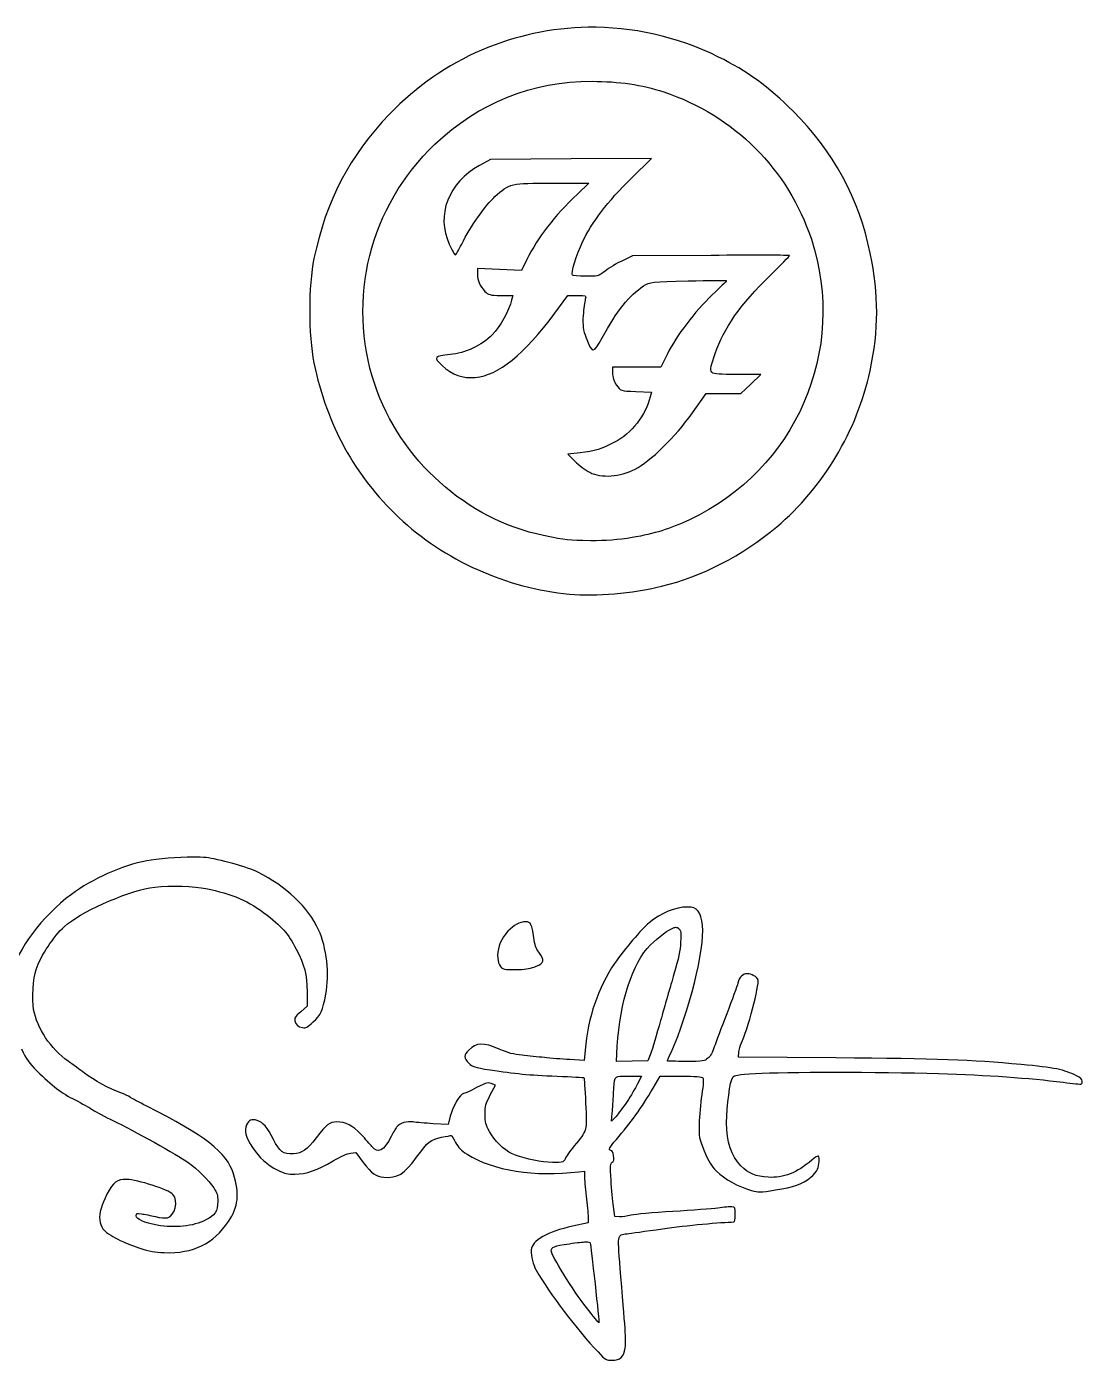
# Model space of a CAD drawing. Extents: x 1 to 209, y 3 to 284.
# Drawn here: x 93.8 to 194.2, y 13.6 to 140.4 of the extents above; entities that cross this region are included whole.
import ezdxf

# ---------------------------------------------------------------- set-up
doc = ezdxf.new("R2010")
doc.units = 0
doc.layers.add('Layer_1', color=7, linetype='CONTINUOUS')

msp = doc.modelspace()

# ---------------------------------------------------------------- linework, layer by layer
at = {"layer": 'Layer_1', "color": 7}
for points in [[(147.205347, 140.342966), (147.205347, 140.342966)], [(147.585687, 135.210049), (147.585687, 135.210049)], [(153.23454, 127.886049), (145.584774, 127.837544), (137.935561, 127.789589), (136.884393, 127.219632)], [(151.323477, 126.00365), (153.23454, 127.886049), (153.23454, 127.886049)], [(143.796631, 125.533465), (147.273145, 125.527953), (146.188907, 124.491116)], [(141.381206, 118.260731), (140.866371, 117.236021), (138.775612, 117.32642), (136.684853, 117.416818), (136.684853, 116.881036)], [(158.903789, 118.665322), (151.441988, 118.61902), (150.468542, 118.163164)], [(138.899635, 114.866895), (140.056085, 114.866895), (139.941983, 114.408284)], [(144.04027, 113.185139), (145.272235, 114.847052), (146.16741, 114.856975)], [(154.75865, 109.321119), (154.119792, 108.030725), (151.822325, 108.030725), (149.524311, 108.030725), (149.524311, 107.471793)], [(157.12998, 103.700378), (158.439115, 105.529311), (160.08284, 105.529311), (161.726011, 105.529311), (162.670242, 106.443225), (163.613925, 107.35659), (161.238187, 107.360448)], [(151.756181, 105.731055), (153.22517, 105.682549), (153.114925, 105.231103)], [(146.439709, 99.904159), (145.272235, 99.776826), (145.946371, 99.10269)], [(109.670895, 61.466263), (109.670895, 61.466263)], [(156.6868, 56.733529), (156.685147, 56.733529), (156.685147, 56.733529)], [(141.270965, 55.326276), (141.270965, 55.326276)], [(155.523737, 54.807582), (155.523737, 54.807582)], [(120.493454, 48.687991), (120.517158, 47.325386), (119.891528, 46.775273)], [(146.924779, 43.131188), (146.840442, 42.147822), (145.47784, 42.227197)], [(153.163984, 42.835188), (152.896093, 42.118606), (151.395687, 42.086085), (149.895278, 42.053012), (149.978511, 43.494992)], [(170.765941, 42.39697), (161.491193, 42.470833), (161.528125, 42.930548)], [(150.577683, 40.654578), (150.577683, 40.654578)], [(151.045113, 40.65127), (152.277078, 40.65127), (151.910519, 39.917603)], [(153.380612, 39.506397), (154.05034, 40.65127), (156.024792, 40.65127)], [(137.914064, 38.87195), (138.404645, 39.816731), (138.009424, 39.946818)], [(134.107922, 36.845682), (133.902317, 36.061855), (132.49286, 36.139576)], [(149.865512, 36.835759), (149.443832, 36.366124), (149.506119, 37.129558)], [(124.623711, 33.343259), (125.123662, 33.399483), (125.833629, 32.466826)], [(146.316237, 31.573308), (146.874066, 31.641659), (146.877374, 31.009964)], [(150.179704, 27.290916), (149.751409, 27.326193), (149.613056, 28.265466)], [(147.22409, 27.138781), (147.227397, 26.716548), (145.730296, 26.397397)], [(146.981553, 24.909115), (146.981553, 24.909115)]]:
    msp.add_lwpolyline(points, dxfattribs=at)
for points in [[(147.205347, 140.342966), (140.235788, 140.239531), (133.442467, 137.404558), (128.344964, 132.101744)], [(159.612101, 137.522397), (155.631969, 139.483895), (151.387085, 140.405023), (147.205347, 140.342966)], [(166.702935, 132.375147), (164.396355, 134.67681), (162.303133, 136.196193), (159.612101, 137.522397)], [(132.65106, 129.231566), (136.801338, 133.178009), (141.877071, 135.210049), (147.585687, 135.210049)], [(147.585687, 135.210049), (150.144302, 135.210049), (152.318175, 134.887322), (154.394848, 134.200221)], [(154.394848, 134.200221), (161.082397, 131.987497), (166.226292, 126.854612), (168.429342, 120.194943)], [(128.344964, 132.101744), (124.531535, 128.134701), (122.306303, 123.886492), (121.152158, 118.368768)], [(174.03079, 118.868719), (172.95169, 124.08766), (170.524243, 128.561994), (166.702935, 132.375147)], [(126.925036, 106.439918), (124.234448, 114.492776), (126.458136, 123.342799), (132.65106, 129.231566)], [(136.884393, 127.219632), (133.949855, 125.628486), (132.729074, 122.452433), (134.010355, 119.744048)], [(138.346767, 124.251338), (139.749959, 125.512939), (139.8626, 125.539504), (143.796631, 125.533465)], [(146.683346, 119.95296), (147.538827, 121.78916), (149.063253, 123.777046), (151.323477, 126.00365)], [(135.20043, 119.744048), (136.037278, 121.418244), (137.455106, 123.449657), (138.346767, 124.251338)], [(146.188907, 124.491116), (143.968589, 122.368165), (142.469255, 120.425271), (141.381206, 118.260731)], [(134.010355, 119.744048), (134.281517, 119.170869), (134.542908, 118.702253), (134.591338, 118.702253)], [(134.591338, 118.702253), (134.639767, 118.702253), (134.913923, 119.170869), (135.20043, 119.744048)], [(145.713207, 116.787881), (145.564039, 116.937049), (146.113799, 118.730487), (146.683346, 119.95296)], [(168.429342, 120.194943), (171.905574, 109.686509), (166.93745, 98.242296), (156.860985, 93.546993)], [(121.152158, 118.368768), (120.614759, 115.799603), (120.613517, 111.039815), (121.149401, 108.465633)], [(150.468542, 118.163164), (149.933338, 117.912432), (149.19498, 117.469131), (148.827575, 117.178143)], [(166.365592, 118.648233), (166.365589, 118.683313), (163.007768, 118.691018), (158.903789, 118.665322)], [(164.512405, 116.767487), (165.531526, 117.766867), (166.365592, 118.613167), (166.365592, 118.648233)], [(174.010947, 107.69724), (174.843446, 111.575106), (174.849141, 114.910883), (174.03079, 118.868719)], [(136.684853, 116.881036), (136.684853, 116.280713), (136.896859, 115.796857), (137.401983, 115.242274)], [(146.967222, 116.687562), (146.311544, 116.708813), (145.74724, 116.75385), (145.713207, 116.787881)], [(148.827575, 117.178143), (148.202754, 116.683278), (148.082294, 116.651395), (146.967222, 116.687562)], [(159.291294, 109.3349), (160.09817, 111.74162), (161.67111, 113.981234), (164.512405, 116.767487)], [(148.530468, 110.81822), (149.919052, 113.356846), (151.162628, 114.913691), (152.477171, 115.760417)], [(152.477171, 115.760417), (153.086895, 116.153151), (153.238256, 116.170576), (156.735859, 116.243832)], [(156.735859, 116.243832), (158.730532, 116.285629), (160.362855, 116.293757), (160.362855, 116.262022)], [(160.362855, 116.262022), (160.362855, 116.230328), (159.754559, 115.62333), (159.011276, 114.9132)], [(137.401983, 115.242274), (137.693578, 114.922129), (137.913008, 114.866895), (138.899635, 114.866895)], [(139.941983, 114.408284), (139.699433, 113.433003), (138.81455, 111.856995), (138.092657, 111.114223)], [(146.16741, 114.856975), (147.021951, 114.86643), (147.056754, 114.850343), (146.940764, 114.49207)], [(146.940764, 114.49207), (146.873962, 114.285727), (146.783304, 113.59118), (146.73957, 112.949218)], [(159.011276, 114.9132), (157.347375, 113.323518), (155.606146, 111.033875), (154.75865, 109.321119)], [(136.489722, 107.07216), (138.704955, 107.273029), (141.088432, 109.202645), (144.04027, 113.185139)], [(146.73957, 112.949218), (146.676689, 112.026154), (146.734236, 111.584834), (147.014627, 110.838616)], [(138.092657, 111.114223), (137.146233, 110.140424), (135.479849, 109.35785), (134.10296, 109.24009)], [(147.014627, 110.838616), (147.583333, 109.325146), (147.712944, 109.323639), (148.530468, 110.81822)], [(134.10296, 109.24009), (132.555626, 109.107753), (132.477352, 109.00315), (133.331258, 108.21483)], [(161.238187, 107.360448), (158.464315, 107.36437), (158.588352, 107.238203), (159.291294, 109.3349)], [(121.149401, 108.465633), (122.38894, 102.513481), (124.989223, 97.77396), (129.219192, 93.755903)], [(133.331258, 108.21483), (134.321601, 107.300549), (135.261296, 106.96077), (136.489722, 107.07216)], [(149.524311, 107.471793), (149.524311, 107.164374), (149.696068, 106.65783), (149.905751, 106.346211)], [(165.144097, 92.876162), (169.517249, 96.544591), (172.791741, 102.018015), (174.010947, 107.69724)], [(142.978076, 92.036661), (135.660821, 93.548743), (129.33632, 99.22299), (126.925036, 106.439918)], [(153.114925, 105.231103), (152.691462, 103.495366), (151.31485, 101.73476), (149.730466, 100.90296)], [(149.905751, 106.346211), (150.285712, 105.781541), (150.291794, 105.779309), (151.756181, 105.731055)], [(151.671294, 98.345322), (153.116655, 99.079895), (155.48656, 101.404842), (157.12998, 103.700378)], [(149.730466, 100.90296), (148.486323, 100.249774), (147.85914, 100.05915), (146.439709, 99.904159)], [(145.946371, 99.10269), (146.317166, 98.731901), (146.954816, 98.257979), (147.363547, 98.049869)], [(147.363547, 98.049869), (148.46931, 97.486875), (150.218442, 97.606963), (151.671294, 98.345322)], [(129.219192, 93.755903), (133.460281, 89.727274), (139.495186, 87.016744), (145.439254, 86.471042)], [(156.860985, 93.546993), (154.908611, 92.637256), (153.596391, 92.230542), (151.38356, 91.849249)], [(154.193105, 87.216286), (158.082838, 88.168907), (161.85918, 90.120604), (165.144097, 92.876162)], [(147.464969, 91.54553), (145.211487, 91.570789), (145.252742, 91.566612), (142.978076, 92.036661)], [(151.38356, 91.849249), (150.122523, 91.631966), (148.815033, 91.530346), (147.464969, 91.54553)], [(145.439254, 86.471042), (147.969396, 86.238767), (151.391456, 86.53015), (154.193105, 87.216286)], [(105.255108, 61.127266), (102.921466, 60.678682), (100.064158, 59.405154), (98.093719, 57.935177)], [(109.670895, 61.466263), (108.220058, 61.45949), (106.26059, 61.320546), (105.255108, 61.127266)], [(110.897899, 61.426024), (110.581519, 61.455973), (110.154486, 61.468521), (109.670895, 61.466263)], [(115.811433, 60.059563), (114.973024, 60.483246), (111.936685, 61.327737), (110.897899, 61.426024)], [(121.596988, 54.563395), (120.642848, 56.654535), (118.47484, 58.713654), (115.811433, 60.059563)], [(97.426749, 54.881996), (98.895148, 56.208624), (103.131775, 58.129411), (105.548354, 58.564115)], [(105.548354, 58.564115), (106.717109, 58.774354), (109.108395, 58.771515), (110.424406, 58.55805)], [(110.424406, 58.55805), (112.945932, 58.149071), (114.710868, 57.446544), (116.375877, 56.189481)], [(98.093719, 57.935177), (95.309142, 55.857802), (92.863501, 52.592223), (92.520934, 50.49377)], [(116.375877, 56.189481), (118.120676, 54.872203), (118.69584, 54.228934), (119.456618, 52.741628)], [(156.685147, 56.733529), (155.471997, 56.730707), (154.185225, 56.203843), (153.016811, 55.231466)], [(158.08358, 54.974048), (157.948444, 56.270772), (157.579187, 56.735617), (156.6868, 56.733529)], [(94.744534, 50.798043), (95.199575, 52.12059), (96.410622, 53.964017), (97.426749, 54.881996)], [(122.27884, 48.441597), (122.644168, 50.350904), (122.361599, 52.887579), (121.596988, 54.563395)], [(141.270965, 55.326276), (140.694032, 55.326276), (140.150458, 55.03564), (139.588655, 54.426142)], [(142.04928, 53.806577), (141.877587, 55.106625), (141.764856, 55.326276), (141.270965, 55.326276)], [(153.016811, 55.231466), (152.258875, 54.600719), (150.669275, 52.73593), (149.726605, 51.371307)], [(153.13036, 53.132438), (153.861084, 53.860981), (154.931339, 54.640538), (155.401919, 54.786636)], [(155.091034, 42.917317), (156.811255, 46.711231), (158.31384, 52.764717), (158.08358, 54.974048)], [(155.401919, 54.786636), (155.443132, 54.799449), (155.483825, 54.806425), (155.523737, 54.807582)], [(155.523737, 54.807582), (155.643507, 54.810997), (155.75606, 54.762108), (155.855018, 54.663164)], [(155.855018, 54.663164), (156.024588, 54.493607), (156.048549, 54.29262), (156.004395, 53.397022)], [(139.588655, 54.426142), (138.950144, 53.733453), (138.619958, 52.966147), (138.608593, 52.149072)], [(142.51671, 52.432948), (142.249996, 52.811298), (142.136667, 53.144695), (142.04928, 53.806577)], [(156.004395, 53.397022), (155.963422, 52.566046), (155.822021, 51.894645), (155.360576, 50.336674)], [(119.456618, 52.741628), (120.274865, 51.141933), (120.463846, 50.401608), (120.493454, 48.687991)], [(138.608593, 52.149072), (138.59832, 51.408862), (138.843484, 50.917177), (139.268951, 50.823951)], [(142.265355, 51.097353), (143.059435, 51.440364), (143.092548, 51.615968), (142.51671, 52.432948)], [(149.978511, 43.494992), (150.223934, 47.729381), (151.440089, 51.447185), (153.13036, 53.132438)], [(94.508616, 46.990797), (94.33713, 47.955904), (94.462315, 49.977716), (94.744534, 50.798043)], [(139.268951, 50.823951), (139.415828, 50.791775), (140.011274, 50.779896), (140.592418, 50.798043)], [(140.592418, 50.798043), (141.376231, 50.822511), (141.808121, 50.899852), (142.265355, 51.097353)], [(149.726605, 51.371307), (148.168114, 49.1152), (147.189817, 46.237428), (146.924779, 43.131188)], [(155.360576, 50.336674), (155.035467, 49.238982), (154.468946, 47.263257), (154.101049, 45.946245)], [(161.442135, 49.503238), (161.366282, 49.201991), (160.890196, 47.892861), (160.384355, 46.593925)], [(162.345026, 50.395656), (161.90032, 50.395656), (161.589421, 50.088101), (161.442135, 49.503238)], [(161.778377, 43.811389), (162.349764, 44.939138), (163.516011, 49.348501), (163.366981, 49.817981)], [(163.366981, 49.817981), (163.281987, 50.085793), (162.733869, 50.395656), (162.345026, 50.395656)], [(121.075537, 45.810645), (121.799793, 46.472592), (121.975742, 46.857385), (122.27884, 48.441597)], [(97.783938, 42.087739), (96.139124, 43.254051), (94.822363, 45.224907), (94.508616, 46.990797)], [(119.891528, 46.775273), (119.343486, 46.293409), (119.275651, 46.18562), (119.345273, 45.908213)], [(119.345273, 45.908213), (119.443032, 45.518701), (119.61482, 45.36923), (120.067366, 45.278724)], [(120.067366, 45.278724), (120.368957, 45.218402), (120.506956, 45.291009), (121.075537, 45.810645)], [(154.101049, 45.946245), (153.733156, 44.629232), (153.31127, 43.229277), (153.163984, 42.835188)], [(160.384355, 46.593925), (159.878516, 45.294992), (159.348907, 43.877203), (159.207508, 43.443176)], [(93.350512, 43.260175), (93.835059, 42.222427), (94.042532, 41.925885), (94.829974, 41.145713)], [(135.864092, 43.141111), (135.385189, 42.693727), (135.3857, 42.370834), (135.8674, 41.890954)], [(138.753562, 43.225998), (137.210066, 43.876133), (136.632535, 43.858932), (135.864092, 43.141111)], [(140.944645, 42.643915), (140.128315, 42.724201), (139.630274, 42.856719), (138.753562, 43.225998)], [(159.207508, 43.443176), (159.033554, 42.909401), (158.836442, 42.55749), (158.597865, 42.356731)], [(161.528125, 42.930548), (161.548332, 43.183343), (161.661108, 43.579907), (161.778377, 43.811389)], [(99.34608, 40.934046), (98.915615, 41.264596), (98.212794, 41.783617), (97.783938, 42.087739)], [(135.8674, 41.890954), (136.225813, 41.533604), (136.348727, 41.49527), (137.892564, 41.256507)], [(143.058004, 42.423979), (142.476863, 42.487936), (141.525789, 42.586762), (140.944645, 42.643915)], [(145.47784, 42.227197), (144.728184, 42.271136), (143.639148, 42.360022), (143.058004, 42.423979)], [(154.741011, 42.102621), (154.741011, 42.125961), (154.898496, 42.492722), (155.091034, 42.917317)], [(156.492773, 42.060177), (155.529153, 42.060177), (154.741011, 42.079275), (154.741011, 42.102621)], [(158.597865, 42.356731), (158.255025, 42.068272), (158.195467, 42.060177), (156.492773, 42.060177)], [(188.376168, 41.764174), (183.458293, 42.214937), (180.582765, 42.318388), (170.765941, 42.39697)], [(94.829974, 41.145713), (96.242031, 39.746655), (97.166529, 39.043659), (98.445947, 38.3968)], [(102.789522, 39.061016), (101.78257, 39.425825), (100.162447, 40.307146), (99.34608, 40.934046)], [(137.892564, 41.256507), (140.307568, 40.883014), (141.475166, 40.772787), (144.268472, 40.655131)], [(144.268472, 40.655131), (145.649826, 40.596946), (146.797028, 40.532743), (146.817292, 40.512366)], [(149.636206, 39.007549), (149.731465, 40.580619), (149.642124, 40.659511), (150.577683, 40.654578)], [(150.577683, 40.654578), (150.711349, 40.654014), (150.866094, 40.65127), (151.045113, 40.65127)], [(156.024792, 40.65127), (157.463033, 40.65127), (158.031499, 40.611539), (158.117757, 40.504648)], [(160.952104, 40.549298), (161.119758, 40.756367), (161.372197, 40.797843), (163.136572, 40.907588)], [(163.136572, 40.907588), (165.904754, 41.079771), (174.749799, 41.077705), (180.510327, 40.90373)], [(180.510327, 40.90373), (185.226458, 40.761298), (189.088158, 40.490827), (192.367518, 40.073598)], [(193.629799, 40.694817), (192.460939, 41.286124), (191.533774, 41.474758), (188.376168, 41.764174)], [(194.187078, 40.186597), (194.187078, 40.338221), (194.004094, 40.505455), (193.629799, 40.694817)], [(136.14356, 39.320088), (135.827214, 39.148386), (135.474569, 39.007549), (135.35973, 39.007549)], [(138.009424, 39.946818), (137.587925, 40.085926), (137.501638, 40.057269), (136.14356, 39.320088)], [(146.817292, 40.512366), (146.837499, 40.49199), (146.906316, 39.420426), (146.97053, 38.131116)], [(149.899686, 34.653498), (151.252493, 36.200036), (152.304583, 37.66707), (153.380612, 39.506397)], [(151.910519, 39.917603), (151.708807, 39.514045), (151.260672, 38.761223), (150.915026, 38.244666)], [(158.117757, 40.504648), (158.198504, 40.404583), (158.165238, 39.890811), (158.012474, 38.890139)], [(160.375535, 36.244306), (160.375535, 37.790991), (160.703599, 40.242421), (160.952104, 40.549298)], [(192.367518, 40.073598), (193.27151, 39.958587), (194.051002, 39.886265), (194.099437, 39.912644)], [(194.099437, 39.912644), (194.147872, 39.939032), (194.187078, 40.062355), (194.187078, 40.186597)], [(98.445947, 38.3968), (99.091646, 38.070337), (99.850615, 37.645339), (100.132114, 37.452019)], [(103.670365, 38.653668), (103.508943, 38.760684), (103.112372, 38.944052), (102.789522, 39.061016)], [(105.255108, 37.809758), (104.54482, 38.166896), (103.831791, 38.546655), (103.670365, 38.653668)], [(135.35973, 39.007549), (135.061116, 39.007549), (134.355298, 37.788803), (134.107922, 36.845682)], [(137.424583, 37.029236), (137.424583, 37.855938), (137.462376, 38.00242), (137.914064, 38.87195)], [(146.97053, 38.131116), (147.10666, 35.397218), (147.143236, 35.534906), (145.883534, 34.021806)], [(149.506119, 37.129558), (149.540414, 37.549262), (149.599066, 38.394131), (149.636206, 39.007549)], [(150.915026, 38.244666), (150.56938, 37.728106), (150.097278, 37.09404), (149.865512, 36.835759)], [(158.012474, 38.890139), (157.889284, 38.083014), (157.775837, 36.841575), (157.761119, 36.131307)], [(100.132114, 37.452019), (100.413648, 37.258703), (101.296004, 36.790437), (102.093339, 36.411875)], [(113.507353, 31.374869), (112.890478, 33.385132), (110.776204, 35.033606), (105.255108, 37.809758)], [(137.825869, 35.391577), (137.471254, 36.048102), (137.42602, 36.232393), (137.424583, 37.029236)], [(102.093339, 36.411875), (103.941713, 35.534311), (108.195604, 33.162763), (109.179761, 32.460764)], [(114.74483, 36.021615), (114.492253, 35.491977), (114.647966, 34.907763), (115.319198, 33.867464)], [(115.762924, 36.438884), (115.18613, 36.611697), (114.987276, 36.53003), (114.74483, 36.021615)], [(117.300265, 34.641924), (116.704265, 35.827308), (116.32497, 36.270487), (115.762924, 36.438884)], [(123.298591, 36.307695), (122.638002, 36.307695), (122.353002, 36.084432), (121.362171, 34.791301)], [(125.624167, 35.128094), (124.810675, 35.986205), (124.177357, 36.307695), (123.298591, 36.307695)], [(129.004218, 35.813807), (128.888625, 35.665617), (128.651968, 35.259034), (128.478359, 34.910365)], [(130.595576, 36.303838), (129.999305, 36.409451), (129.301189, 36.194519), (129.004218, 35.813807)], [(132.49286, 36.139576), (131.717638, 36.182392), (130.863933, 36.256308), (130.595576, 36.303838)], [(157.761119, 36.131307), (157.734421, 34.849309), (157.738499, 34.830987), (158.252803, 33.561541)], [(161.740342, 32.131687), (160.795617, 33.103771), (160.375535, 34.367415), (160.375535, 36.244306)], [(119.192034, 33.28483), (118.237553, 33.223642), (117.886576, 33.475802), (117.300265, 34.641924)], [(121.362171, 34.791301), (120.481146, 33.641505), (120.046668, 33.339618), (119.192034, 33.28483)], [(126.660453, 33.965031), (126.510285, 34.161887), (126.043885, 34.685378), (125.624167, 35.128094)], [(128.478359, 34.910365), (127.805925, 33.559819), (127.207126, 33.248525), (126.660453, 33.965031)], [(130.899298, 32.946384), (131.974505, 34.429684), (132.258926, 34.658022), (133.272829, 34.851384)], [(133.272829, 34.851384), (133.747586, 34.941923), (134.162182, 35.015764), (134.194463, 35.015645)], [(134.194463, 35.015645), (134.226636, 35.015496), (134.411932, 34.721169), (134.605669, 34.361906)], [(134.605669, 34.361906), (134.884019, 33.845623), (135.113378, 33.610819), (135.69928, 33.240733)], [(139.981672, 33.278768), (139.207237, 33.642798), (138.279031, 34.552657), (137.825869, 35.391577)], [(149.3843, 33.607292), (149.086849, 33.607292), (149.219212, 33.875527), (149.899686, 34.653498)], [(115.319198, 33.867464), (115.930189, 32.92056), (116.70836, 32.226607), (117.718086, 31.726546)], [(122.978333, 32.603529), (123.734113, 33.054511), (124.293469, 33.306034), (124.623711, 33.343259)], [(135.69928, 33.240733), (138.166314, 31.682344), (142.133159, 31.059296), (146.316237, 31.573308)], [(143.413536, 32.469033), (142.317346, 32.54639), (140.7571, 32.914284), (139.981672, 33.278768)], [(145.883534, 34.021806), (145.454949, 33.507035), (145.073903, 32.96448), (145.036867, 32.816849)], [(149.624632, 33.111199), (149.576062, 33.415048), (149.482914, 33.607292), (149.3843, 33.607292)], [(149.504465, 32.46848), (149.663153, 32.584516), (149.687681, 32.716931), (149.624632, 33.111199)], [(158.252803, 33.561541), (158.685972, 32.492726), (158.878781, 32.172573), (159.426893, 31.612443)], [(169.105682, 33.056628), (169.064265, 33.098041), (168.787013, 32.928575), (168.489424, 32.680147)], [(169.020242, 31.805921), (169.187557, 32.206307), (169.236576, 32.925728), (169.105682, 33.056628)], [(109.179761, 32.460764), (110.116547, 31.792549), (111.122152, 30.794264), (111.62385, 30.035417)], [(117.718086, 31.726546), (118.411876, 31.382937), (118.634425, 31.329462), (119.343619, 31.337937)], [(119.343619, 31.337937), (120.424064, 31.350863), (121.517125, 31.731589), (122.978333, 32.603529)], [(125.833629, 32.466826), (126.678269, 31.357283), (127.015195, 31.114045), (127.797058, 31.049102)], [(127.797058, 31.049102), (129.077709, 30.942733), (129.740711, 31.348052), (130.899298, 32.946384)], [(145.036867, 32.816849), (144.947733, 32.461831), (144.591397, 32.385907), (143.413536, 32.469033)], [(149.389262, 30.763573), (149.313206, 32.156528), (149.325925, 32.337929), (149.504465, 32.46848)], [(164.324992, 31.048549), (163.14306, 31.112907), (162.44697, 31.404626), (161.740342, 32.131687)], [(168.489424, 32.680147), (167.015482, 31.449663), (165.788323, 30.968872), (164.324992, 31.048549)], [(168.384691, 31.044141), (168.645724, 31.250894), (168.931694, 31.594011), (169.020242, 31.805921)], [(103.356723, 30.842397), (102.405428, 30.850271), (102.107461, 30.627242), (101.474324, 29.432387)], [(107.74991, 29.425221), (107.360692, 29.85607), (104.328285, 30.83436), (103.356723, 30.842397)], [(113.033308, 26.847739), (113.963724, 28.224975), (114.093597, 29.464487), (113.507353, 31.374869)], [(146.877374, 31.009964), (146.880789, 30.662653), (146.958078, 29.744762), (147.051559, 28.969918)], [(149.613056, 28.265466), (149.536966, 28.782025), (149.436088, 29.906244), (149.389262, 30.763573)], [(159.426893, 31.612443), (160.13198, 30.891876), (161.47623, 30.156403), (162.755682, 29.79123)], [(165.033302, 29.840839), (166.747977, 30.101572), (167.564254, 30.39433), (168.384691, 31.044141)], [(101.474324, 29.432387), (100.431191, 27.46376), (100.552287, 26.210301), (101.851353, 25.529784)], [(107.223498, 27.191698), (107.946348, 27.373118), (108.289259, 28.828222), (107.74991, 29.425221)], [(111.62385, 30.035417), (111.947077, 29.546492), (112.005841, 29.351079), (112.005841, 28.758251)], [(162.755682, 29.79123), (163.398812, 29.607661), (163.514555, 29.609905), (165.033302, 29.840839)], [(112.005841, 28.758251), (112.005841, 27.828176), (111.73819, 27.404581), (110.886875, 26.987747)], [(147.051559, 28.969918), (147.145039, 28.195079), (147.222687, 27.371039), (147.22409, 27.138781)], [(159.554223, 28.126559), (159.005391, 28.049986), (157.081471, 27.903868), (155.278997, 27.801893)], [(160.874936, 28.228534), (160.697353, 28.248967), (160.103086, 28.20314), (159.554223, 28.126559)], [(161.197948, 27.494866), (161.197948, 28.167523), (161.186834, 28.192664), (160.874936, 28.228534)], [(104.25741, 27.393441), (104.25741, 27.628634), (104.298578, 27.643829), (104.756258, 27.574792)], [(106.239578, 26.496062), (105.022489, 26.713153), (104.25741, 27.059615), (104.25741, 27.393441)], [(104.756258, 27.574792), (105.030671, 27.533395), (105.630286, 27.412926), (106.088547, 27.307451)], [(106.088547, 27.307451), (106.546771, 27.201982), (107.05752, 27.150039), (107.223498, 27.191698)], [(110.886875, 26.987747), (109.635869, 26.375181), (107.929336, 26.194652), (106.239578, 26.496062)], [(106.928048, 23.884406), (109.685548, 23.793398), (111.596435, 24.720842), (113.033308, 26.847739)], [(151.304735, 27.435885), (150.921232, 27.336514), (150.415168, 27.271276), (150.179704, 27.290916)], [(155.278997, 27.801893), (153.314962, 27.690771), (151.722605, 27.544165), (151.304735, 27.435885)], [(154.276338, 26.151003), (156.549838, 26.472243), (159.925286, 26.794385), (161.051325, 26.797577)], [(161.051325, 26.797577), (161.152197, 26.797859), (161.197948, 27.016074), (161.197948, 27.494866)], [(101.851353, 25.529784), (102.060118, 25.420423), (102.462556, 25.20369), (102.745424, 25.048573)], [(145.730296, 26.397397), (143.38245, 25.896351), (141.825653, 25.002669), (141.803436, 24.143477)], [(150.329635, 21.626628), (149.985222, 25.79426), (149.950159, 25.550149), (150.912271, 25.679161)], [(150.912271, 25.679161), (151.177958, 25.714789), (152.691595, 25.927091), (154.276338, 26.151003)], [(102.745424, 25.048573), (103.028262, 24.893452), (103.826996, 24.576418), (104.52089, 24.344118)], [(104.52089, 24.344118), (105.553719, 23.998342), (105.990613, 23.915346), (106.928048, 23.884406)], [(141.803436, 24.143477), (141.786675, 23.496683), (141.968302, 22.744742), (142.268662, 22.219185)], [(143.703477, 24.064102), (143.703477, 24.425925), (143.927517, 24.512802), (145.427677, 24.729969)], [(145.427677, 24.729969), (146.216968, 24.84423), (146.693515, 24.902805), (146.981553, 24.909115)], [(146.981553, 24.909115), (147.269626, 24.915409), (147.368664, 24.869175), (147.403786, 24.772966)], [(147.403786, 24.772966), (147.433225, 24.692253), (147.641228, 22.964632), (147.865702, 20.93375)], [(147.044393, 18.66991), (145.790748, 20.266252), (143.703477, 23.63618), (143.703477, 24.064102)], [(142.268662, 22.219185), (143.544792, 19.986276), (146.149701, 16.543989), (148.153989, 14.441538)], [(150.732575, 14.825733), (150.825883, 15.515484), (150.804256, 15.882737), (150.329635, 21.626628)], [(147.865702, 20.93375), (148.090213, 18.90287), (148.26037, 17.227927), (148.243838, 17.211394)], [(148.243838, 17.211394), (148.227412, 17.194969), (147.687422, 17.851138), (147.044393, 18.66991)], [(148.153989, 14.441538), (148.880847, 13.679087), (148.930874, 13.649453), (149.470841, 13.649453)], [(149.470841, 13.649453), (150.268618, 13.649453), (150.617462, 13.974771), (150.732575, 14.825733)]]:
    msp.add_open_spline(points, degree=3, dxfattribs=at)

doc.saveas('drawing.dxf')
